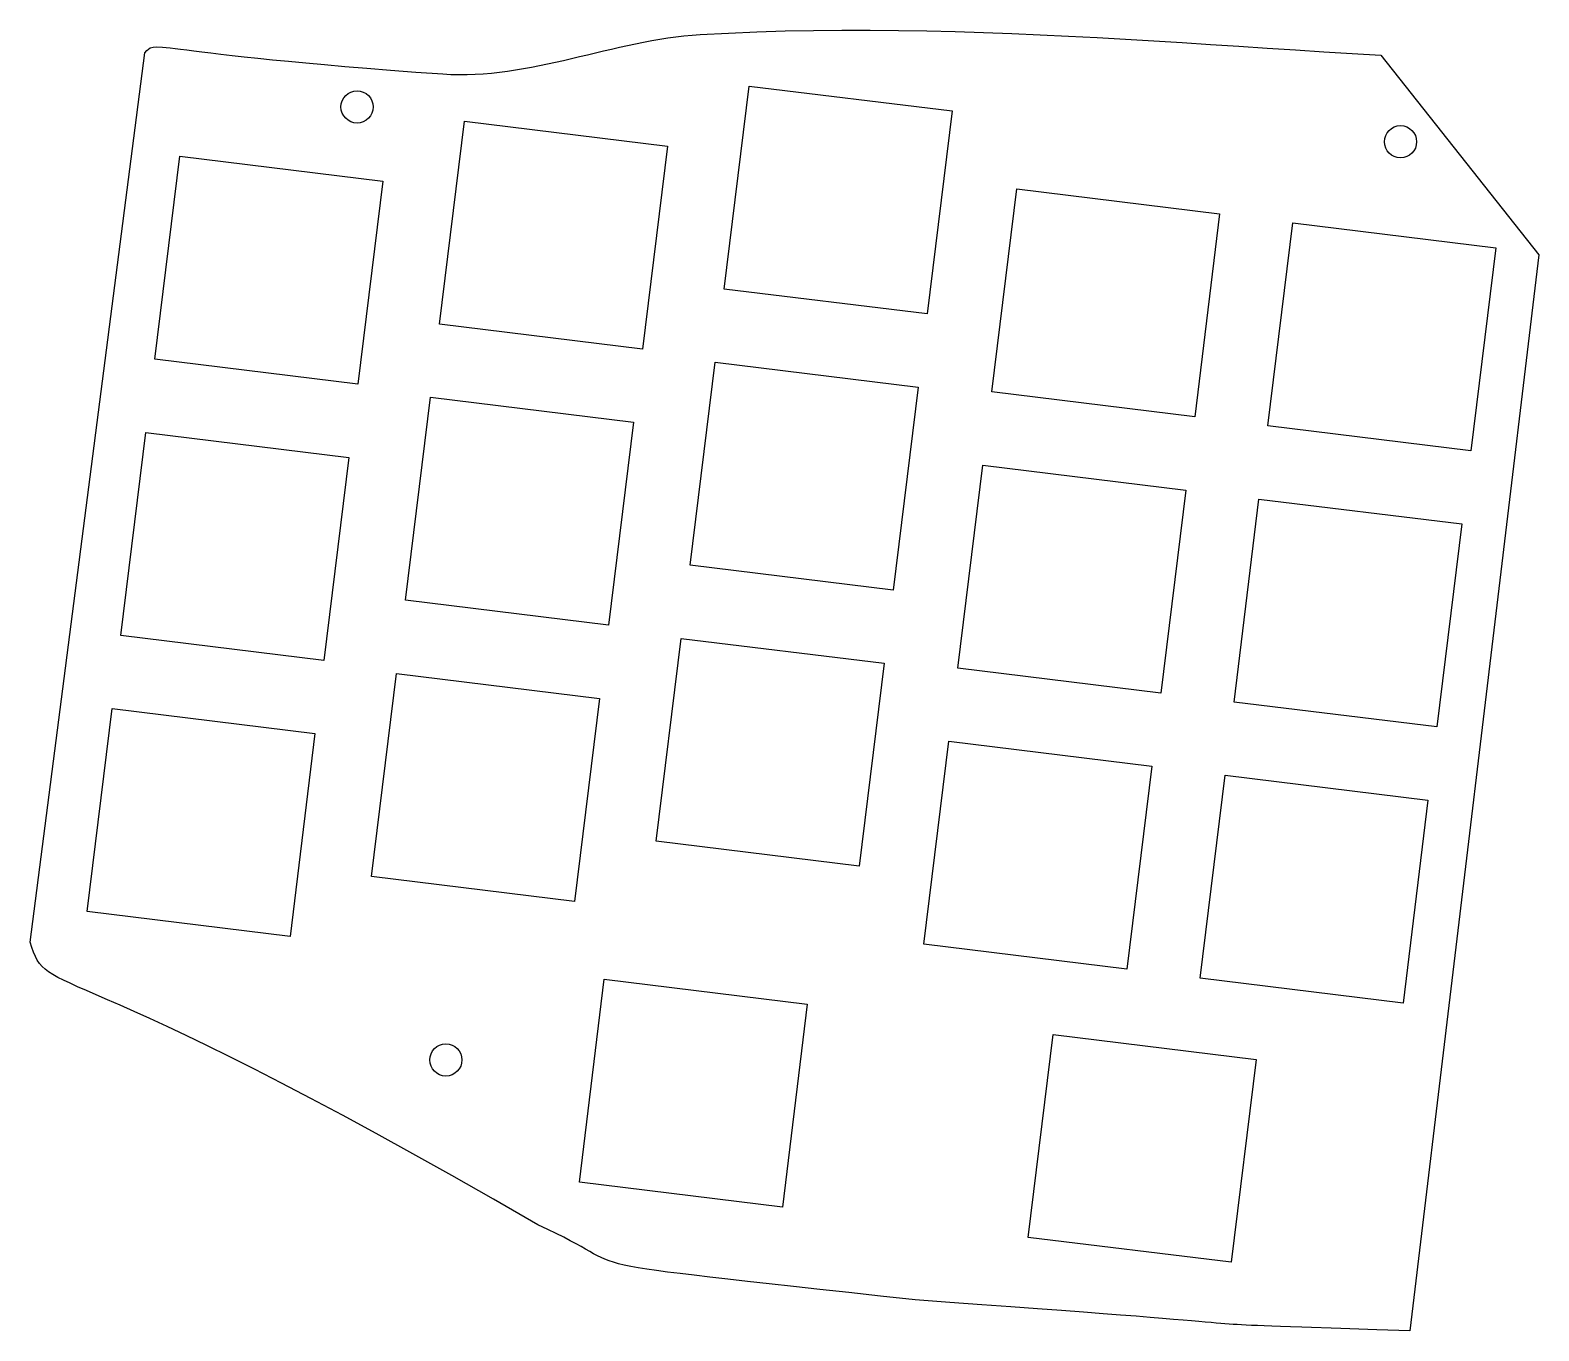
# Model space of a CAD drawing. Extents: x 0 to 103, y 0 to 89.
import ezdxf

# ---------------------------------------------------------------- set-up
doc = ezdxf.new("R2010")
doc.units = 0
doc.layers.add('Plate_Outlines_alt_left', color=7, linetype='CONTINUOUS')

msp = doc.modelspace()

# ---------------------------------------------------------------- linework, layer by layer
at = {"layer": 'Plate_Outlines_alt_left', "color": 4}
for points in [[(44.898706, 88.793452), (45.454966, 88.846792)], [(45.454966, 88.846792), (46.011226, 88.884892)], [(46.011226, 88.884892), (47.949246, 88.989032)], [(47.949246, 88.989032), (49.889806, 89.070312)], [(49.889806, 89.070312), (51.830366, 89.128732)], [(51.830366, 89.128732), (53.768387, 89.166832)], [(53.768387, 89.166832), (55.708947, 89.184612)], [(55.708947, 89.184612), (57.649507, 89.184612)], [(57.649507, 89.184612), (59.590067, 89.166832)], [(59.590067, 89.166832), (61.533167, 89.133812)], [(61.533167, 89.133812), (63.473727, 89.085552)], [(63.473727, 89.085552), (65.414287, 89.024592)], [(65.414287, 89.024592), (67.354847, 88.953472)], [(67.354847, 88.953472), (69.297947, 88.869652)], [(69.297947, 88.869652), (71.238507, 88.775672)], [(8.129665, 87.800312), (8.350645, 87.965412)], [(8.350645, 87.965412), (8.543685, 88.021292)], [(8.543685, 88.021292), (8.815465, 88.039072)], [(8.815465, 88.039072), (9.196466, 88.021292)], [(9.196466, 88.021292), (9.440306, 87.998432)], [(9.440306, 87.998432), (9.724786, 87.967952)], [(9.724786, 87.967952), (10.052446, 87.929852)], [(10.052446, 87.929852), (10.428366, 87.884132)], [(10.428366, 87.884132), (10.860166, 87.830792)], [(10.860166, 87.830792), (11.345306, 87.769832)], [(39.391986, 87.764752), (39.940626, 87.894292)], [(39.940626, 87.894292), (40.489266, 88.018752)], [(40.489266, 88.018752), (41.037906, 88.140672)], [(41.037906, 88.140672), (41.589086, 88.254972)], [(41.589086, 88.254972), (42.137726, 88.366732)], [(42.137726, 88.366732), (42.688906, 88.470872)], [(42.688906, 88.470872), (43.240086, 88.564852)], [(43.240086, 88.564852), (43.793806, 88.651212)], [(43.793806, 88.651212), (44.344986, 88.727412)], [(44.344986, 88.727412), (44.898706, 88.793452)], [(71.238507, 88.775672), (73.181607, 88.674072)], [(73.181607, 88.674072), (75.122167, 88.564852)], [(75.122167, 88.564852), (77.065267, 88.450552)], [(77.065267, 88.450552), (79.008367, 88.331172)], [(79.008367, 88.331172), (80.948927, 88.209252)], [(80.948927, 88.209252), (82.892027, 88.084792)], [(82.892027, 88.084792), (84.835127, 87.957792)], [(84.835127, 87.957792), (86.778227, 87.833332)], [(86.778227, 87.833332), (88.718787, 87.708872)], [(0.131205, 26.746331), (7.982345, 87.635212)], [(7.982345, 87.635212), (8.129665, 87.800312)], [(11.345306, 87.769832), (11.893946, 87.701252)], [(11.893946, 87.701252), (12.508626, 87.627592)], [(12.508626, 87.627592), (13.194426, 87.546312)], [(13.194426, 87.546312), (13.951346, 87.459952)], [(13.951346, 87.459952), (14.789546, 87.365972)], [(14.789546, 87.365972), (15.709026, 87.269452)], [(15.709026, 87.269452), (16.714866, 87.165312)], [(16.714866, 87.165312), (17.809606, 87.056092)], [(17.809606, 87.056092), (19.003406, 86.944332)], [(19.003406, 86.944332), (20.293726, 86.827492)], [(20.293726, 86.827492), (21.688186, 86.705572)], [(35.005406, 86.761452), (35.554046, 86.875752)], [(35.554046, 86.875752), (36.102686, 86.995132)], [(36.102686, 86.995132), (36.651326, 87.119592)], [(36.651326, 87.119592), (37.197426, 87.246592)], [(37.197426, 87.246592), (37.746066, 87.373592)], [(37.746066, 87.373592), (38.294706, 87.505672)], [(38.294706, 87.505672), (38.843346, 87.635212)], [(38.843346, 87.635212), (39.391986, 87.764752)], [(88.718787, 87.708872), (90.661887, 87.589492)], [(90.661887, 87.589492), (92.604987, 87.472652)], [(92.604987, 87.472652), (103.433998, 73.809903)], [(21.688186, 86.705572), (23.191866, 86.581112)], [(23.191866, 86.581112), (24.807306, 86.451572)], [(24.807306, 86.451572), (26.537046, 86.319492)], [(26.537046, 86.319492), (28.391246, 86.184872)], [(28.391246, 86.184872), (28.944966, 86.156932)], [(28.944966, 86.156932), (29.498686, 86.144232)], [(29.498686, 86.144232), (30.052406, 86.146772)], [(30.052406, 86.146772), (30.606126, 86.167092)], [(30.606126, 86.167092), (31.157306, 86.200112)], [(31.157306, 86.200112), (31.708486, 86.248372)], [(31.708486, 86.248372), (32.259666, 86.309332)], [(32.259666, 86.309332), (32.808306, 86.380452)], [(32.808306, 86.380452), (33.359486, 86.461732)], [(33.359486, 86.461732), (33.908126, 86.555712)], [(33.908126, 86.555712), (34.456766, 86.654772)], [(34.456766, 86.654772), (35.005406, 86.761452)], [(103.433998, 73.809903), (94.601425, 0.132211)], [(0.248045, 26.378031), (0.131205, 26.746331)], [(0.367425, 26.055451), (0.248045, 26.378031)], [(0.489345, 25.770971), (0.367425, 26.055451)], [(0.621425, 25.516971), (0.489345, 25.770971)], [(0.773825, 25.290911), (0.621425, 25.516971)], [(0.949085, 25.082631), (0.773825, 25.290911)], [(1.154825, 24.889591), (0.949085, 25.082631)], [(1.396125, 24.704171), (1.154825, 24.889591)], [(1.680605, 24.521291), (1.396125, 24.704171)], [(2.015885, 24.333331), (1.680605, 24.521291)], [(2.407045, 24.135211), (2.015885, 24.333331)], [(2.861705, 23.924391), (2.407045, 24.135211)], [(3.382405, 23.690711), (2.861705, 23.924391)], [(3.981845, 23.431631), (3.382405, 23.690711)], [(4.660025, 23.136991), (3.981845, 23.431631)], [(5.427105, 22.804251), (4.660025, 23.136991)], [(6.288165, 22.428331), (5.427105, 22.804251)], [(7.250825, 21.999071), (6.288165, 22.428331)], [(8.320165, 21.513931), (7.250825, 21.999071)], [(9.503806, 20.967831), (8.320165, 21.513931)], [(10.806826, 20.353151), (9.503806, 20.967831)], [(12.236846, 19.662271), (10.806826, 20.353151)], [(13.798946, 18.892651), (12.236846, 19.662271)], [(15.500746, 18.036671), (13.798946, 18.892651)], [(17.349866, 17.089251), (15.500746, 18.036671)], [(19.348846, 16.042771), (17.349866, 17.089251)], [(21.507846, 14.892151), (19.348846, 16.042771)], [(23.829406, 13.634851), (21.507846, 14.892151)], [(26.323686, 12.260711), (23.829406, 13.634851)], [(28.995766, 10.764651), (26.323686, 12.260711)], [(31.853266, 9.141591), (28.995766, 10.764651)], [(34.901266, 7.386451), (31.853266, 9.141591)], [(35.569286, 7.079231), (34.901266, 7.386571)], [(36.156026, 6.797291), (35.569286, 7.079231)], [(36.666566, 6.540751), (36.156026, 6.797291)], [(37.116146, 6.304531), (36.666566, 6.540751)], [(37.509846, 6.088631), (37.116146, 6.304531)], [(37.857826, 5.895591), (37.509846, 6.088631)], [(38.167706, 5.715251), (37.857826, 5.895591)], [(38.449646, 5.555231), (38.167706, 5.715251)], [(38.713806, 5.405371), (38.449646, 5.555231)], [(38.970346, 5.270751), (38.713806, 5.405371)], [(39.224346, 5.146291), (38.970346, 5.270751)], [(39.488506, 5.031991), (39.224346, 5.146291)], [(39.770446, 4.925311), (39.488506, 5.031991)], [(40.080326, 4.823711), (39.770446, 4.925311)], [(40.425766, 4.727191), (40.080326, 4.823711)], [(40.814386, 4.633211), (40.425766, 4.727191)], [(41.261426, 4.541771), (40.814386, 4.633211)], [(41.769426, 4.450331), (41.261426, 4.541771)], [(42.353626, 4.356351), (41.769426, 4.450331)], [(43.016566, 4.259831), (42.353626, 4.356351)], [(43.773486, 4.158231), (43.016566, 4.259831)], [(44.629466, 4.049011), (43.773486, 4.158231)], [(45.594666, 3.932171), (44.629466, 4.049011)], [(46.679246, 3.805171), (45.594666, 3.932171)], [(47.893366, 3.665471), (46.679246, 3.805171)], [(49.242106, 3.515611), (47.893366, 3.665471)], [(50.738166, 3.350511), (49.242106, 3.515611)], [(52.389166, 3.167631), (50.738166, 3.350511)], [(54.205267, 2.966971), (52.389166, 3.167631)], [(56.194087, 2.748531), (54.205267, 2.966971)], [(58.365787, 2.507231), (56.194087, 2.748531)], [(60.727987, 2.245611), (58.365787, 2.507231)], [(63.107967, 2.077852), (60.727987, 2.245492)], [(65.292367, 1.920372), (63.107967, 2.077852)], [(67.288807, 1.775592), (65.292367, 1.920372)], [(69.107447, 1.643512), (67.288807, 1.775592)], [(70.755907, 1.521592), (69.107447, 1.643512)], [(72.249427, 1.407292), (70.755907, 1.521592)], [(73.593087, 1.305692), (72.249427, 1.407292)], [(74.797047, 1.211712), (73.593087, 1.305692)], [(75.871467, 1.125352), (74.797047, 1.211712)], [(76.829047, 1.049152), (75.871467, 1.125352)], [(77.674867, 0.978032), (76.829047, 1.049152)], [(78.421627, 0.917072), (77.674867, 0.978032)], [(79.076947, 0.861192), (78.421627, 0.917072)], [(79.650987, 0.810392), (79.076947, 0.861192)], [(80.153907, 0.767212), (79.650987, 0.810392)], [(80.595867, 0.726572), (80.153907, 0.767212)], [(80.987027, 0.693552), (80.595867, 0.726572)], [(81.335007, 0.663072), (80.987027, 0.693552)], [(81.649967, 0.635132), (81.335007, 0.663072)], [(81.942067, 0.612272), (81.649967, 0.635132)], [(82.221467, 0.589412), (81.942067, 0.612272)], [(82.498327, 0.571632), (82.221467, 0.589412)], [(82.780267, 0.553852), (82.498327, 0.571632)], [(83.079987, 0.536072), (82.780267, 0.553852)], [(83.402567, 0.520832), (83.079987, 0.536072)], [(83.763247, 0.505592), (83.402567, 0.520832)], [(84.167107, 0.490352), (83.763247, 0.505592)], [(84.626847, 0.472572), (84.167107, 0.490352)], [(85.150087, 0.454792), (84.626847, 0.472572)], [(85.746987, 0.434472), (85.150087, 0.454792)], [(86.427707, 0.411612), (85.746987, 0.434472)], [(87.202407, 0.386212), (86.427707, 0.411612)], [(89.887187, 0.294771), (87.202407, 0.386211)], [(92.348447, 0.210951), (89.887187, 0.294771)], [(94.601427, 0.132211), (92.348447, 0.210951)]]:
    msp.add_lwpolyline(points, dxfattribs=at)
for points in [[(49.356406, 85.359374), (63.252747, 83.652494), (61.545867, 69.756153), (47.649526, 71.463033)], [(23.613505, 83.926813)], [(29.864446, 82.953993), (43.760786, 81.247113), (42.053906, 67.350773), (28.157566, 69.057653)], [(95.066246, 81.545564)], [(10.377566, 80.548613), (24.273906, 78.841733), (22.567026, 64.945393), (8.670685, 66.652273)], [(67.682507, 78.310873), (81.578847, 76.603993), (79.871967, 62.707653), (65.975627, 64.414533)], [(86.590267, 75.989313), (100.486608, 74.282433), (98.779728, 60.386093), (84.883387, 62.092973)], [(47.032306, 66.451613), (60.928647, 64.744733), (59.221767, 50.848393), (45.325426, 52.555273)], [(27.545426, 64.046233), (41.441766, 62.339353), (39.734886, 48.443013), (25.838546, 50.149893)], [(8.056005, 61.640853), (21.952346, 59.933973), (20.245466, 46.037633), (6.349125, 47.744513)], [(65.360947, 59.403113), (79.257287, 57.696233), (77.550407, 43.799892), (63.654067, 45.506773)], [(84.268707, 57.081553), (98.165047, 55.374673), (96.458167, 41.478332), (82.561827, 43.185212)], [(44.713286, 47.543853), (58.609627, 45.836973), (56.902747, 31.940632), (43.006406, 33.647512)], [(25.221326, 45.138473), (39.117666, 43.431592), (37.410786, 29.535252), (23.514446, 31.242132)], [(5.734445, 42.733092), (19.630786, 41.026212), (17.923906, 27.129872), (4.027565, 28.836752)], [(63.039387, 40.495352), (76.935727, 38.788472), (75.228847, 24.892132), (61.332507, 26.599012)], [(81.947147, 38.173792), (95.843487, 36.466912), (94.136607, 22.570572), (80.240267, 24.277452)], [(39.445326, 24.198712), (53.341666, 22.491832), (51.634786, 8.595492), (37.738446, 10.302372)], [(70.171707, 20.426812), (84.068047, 18.719932), (82.361167, 4.823592), (68.464827, 6.530472)], [(29.696807, 18.676756)]]:
    msp.add_lwpolyline(points, close=True, dxfattribs=at)
for points in [[(21.413865, 83.926813), (21.413865, 84.534227), (21.906271, 85.026634), (22.513685, 85.026633)], [(22.513685, 85.026633), (23.121099, 85.026634), (23.613505, 84.534227), (23.613505, 83.926813)], [(22.513685, 82.826994), (21.906271, 82.826993), (21.413865, 83.3194), (21.413865, 83.926813)], [(23.613505, 83.926813), (23.613505, 83.3194), (23.121099, 82.826993), (22.513685, 82.826994)], [(92.866606, 81.545564), (92.866606, 82.153679), (93.359012, 82.646654), (93.966426, 82.646654)], [(93.966426, 82.646654), (94.57384, 82.646654), (95.066246, 82.153679), (95.066246, 81.545564)], [(93.966426, 80.444473), (93.359012, 80.444473), (92.866606, 80.937448), (92.866606, 81.545564)], [(95.066246, 81.545564), (95.066246, 80.937448), (94.57384, 80.444473), (93.966426, 80.444473)], [(27.497167, 18.676756), (27.497167, 19.28417), (27.989573, 19.776576), (28.596987, 19.776576)], [(28.596987, 19.776576), (29.204401, 19.776576), (29.696807, 19.28417), (29.696807, 18.676756)], [(28.596987, 17.576936), (27.989573, 17.576936), (27.497167, 18.069342), (27.497167, 18.676756)], [(29.696807, 18.676756), (29.696807, 18.069342), (29.204401, 17.576936), (28.596987, 17.576936)]]:
    msp.add_open_spline(points, degree=3, dxfattribs=at)

doc.saveas('drawing.dxf')
